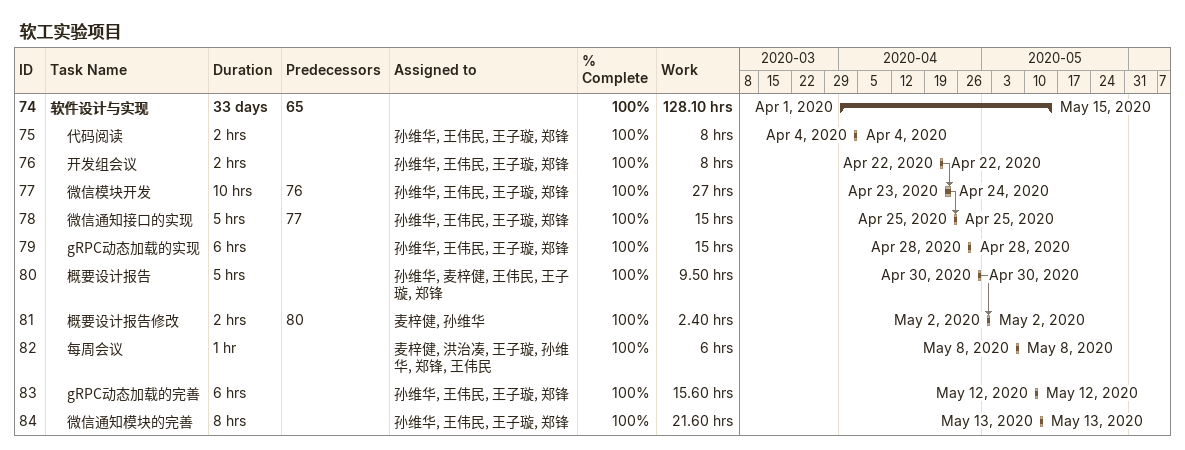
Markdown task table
软工实验项目

| ID | Level | Task | Duration | Start | Finish | Predecessors | Resources | % complete | Work (h) |
|---|---|---|---|---|---|---|---|---|---|
| 74 | 1 | **软件设计与实现** | 33d | 2020-04-01 | 2020-05-15 | 65 |  | 100 | 128.10 |
| 75 | 2 | 代码阅读 | 2h | 2020-04-04 | 2020-04-04 |  | 孙维华, 王伟民, 王子璇, 郑锋 | 100 | 8 |
| 76 | 2 | 开发组会议 | 2h | 2020-04-22 | 2020-04-22 |  | 孙维华, 王伟民, 王子璇, 郑锋 | 100 | 8 |
| 77 | 2 | 微信模块开发 | 10h | 2020-04-23 | 2020-04-24 | 76 | 孙维华, 王伟民, 王子璇, 郑锋 | 100 | 27 |
| 78 | 2 | 微信通知接口的实现 | 5h | 2020-04-25 | 2020-04-25 | 77 | 孙维华, 王伟民, 王子璇, 郑锋 | 100 | 15 |
| 79 | 2 | gRPC动态加载的实现 | 6h | 2020-04-28 | 2020-04-28 |  | 孙维华, 王伟民, 王子璇, 郑锋 | 100 | 15 |
| 80 | 2 | 概要设计报告 | 5h | 2020-04-30 | 2020-04-30 |  | 孙维华, 麦梓健, 王伟民, 王子璇, 郑锋 | 100 | 9.50 |
| 81 | 2 | 概要设计报告修改 | 2h | 2020-05-02 | 2020-05-02 | 80 | 麦梓健, 孙维华 | 100 | 2.40 |
| 82 | 2 | 每周会议 | 1h | 2020-05-08 | 2020-05-08 |  | 麦梓健, 洪治凑, 王子璇, 孙维华, 郑锋, 王伟民 | 100 | 6 |
| 83 | 2 | gRPC动态加载的完善 | 6h | 2020-05-12 | 2020-05-12 |  | 孙维华, 王伟民, 王子璇, 郑锋 | 100 | 15.60 |
| 84 | 2 | 微信通知模块的完善 | 8h | 2020-05-13 | 2020-05-13 |  | 孙维华, 王伟民, 王子璇, 郑锋 | 100 | 21.60 |
